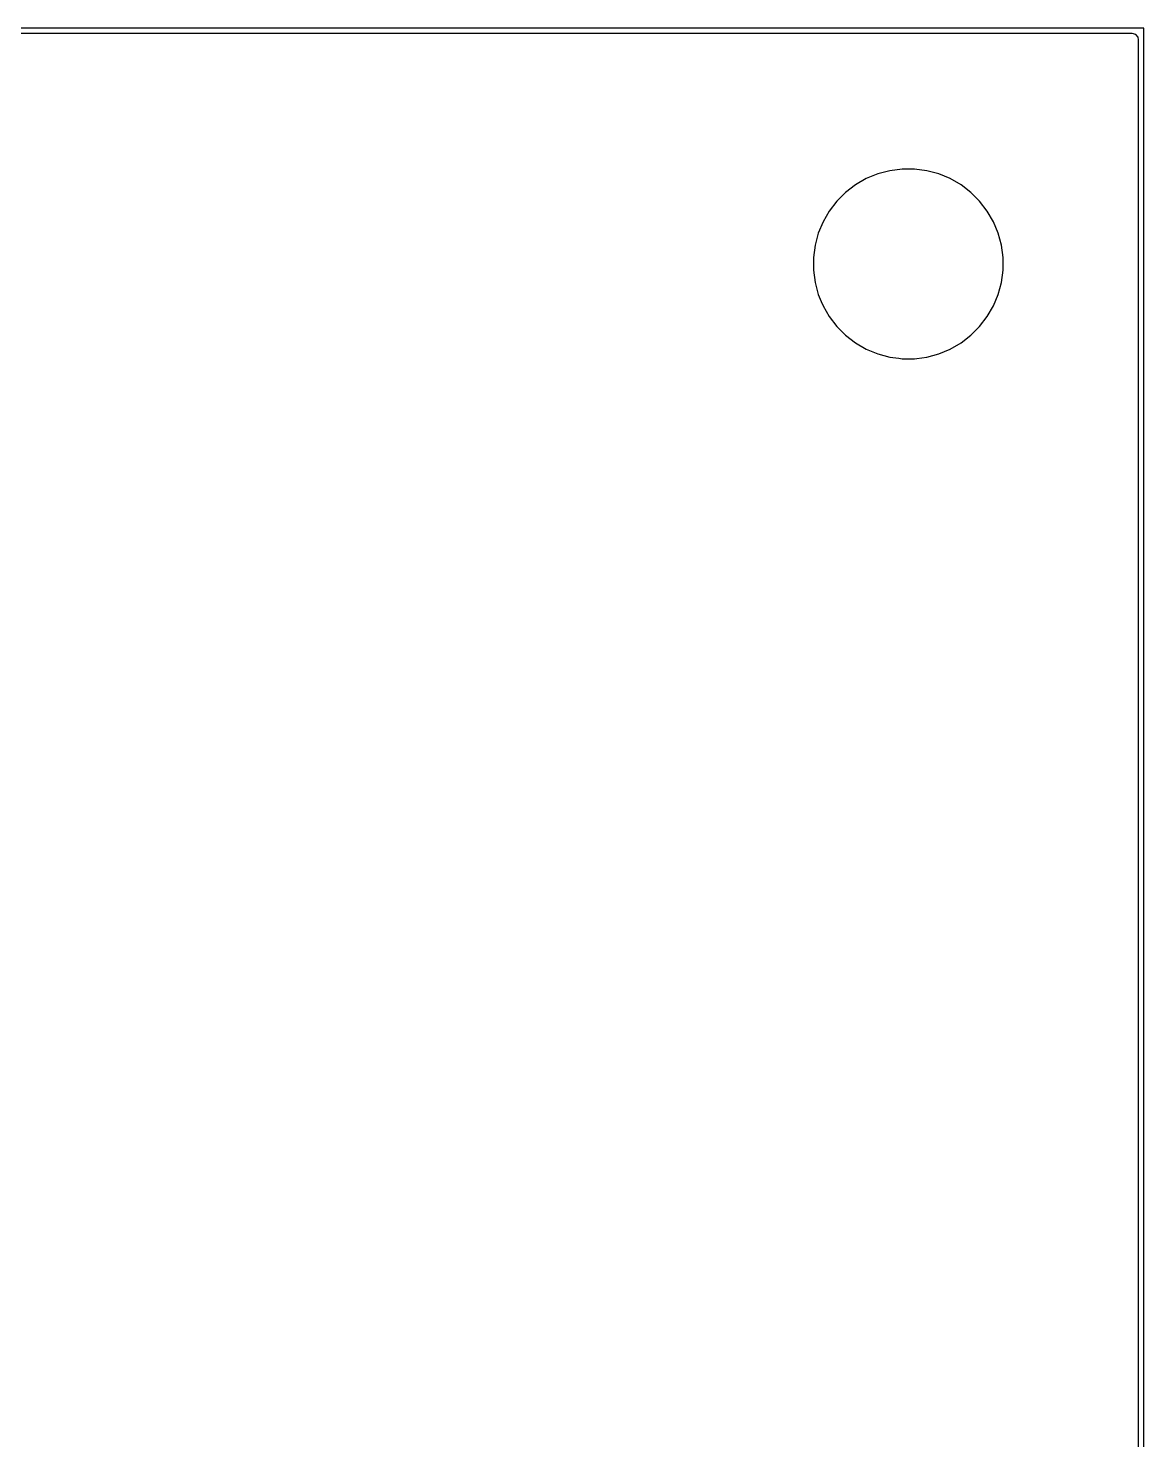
# Model space of a CAD drawing. Header units: metres. Extents: x 85.4 to 154.6, y -104.6 to -40.4.
# Drawn here: x 132.81 to 154.6, y -67.96 to -40.4 of the extents above; entities that cross this region are included whole.
import ezdxf

# ---------------------------------------------------------------- set-up
doc = ezdxf.new("R2010")
doc.units = ezdxf.units.M

msp = doc.modelspace()

# ---------------------------------------------------------------- linework, layer by layer
for points in [[(154.6, -104.599), (154.6, -40.401), (154.6, -40.4), (154.6, -40.4), (154.6, -40.4), (154.6, -40.4), (154.6, -40.4), (154.6, -40.4), (154.6, -40.4), (154.6, -40.4), (154.6, -40.4), (154.6, -40.4), (154.6, -40.4), (154.6, -40.4), (154.6, -40.4), (154.6, -40.4), (154.6, -40.4), (154.6, -40.4), (154.6, -40.4), (154.6, -40.4), (154.6, -40.4), (154.6, -40.4), (154.6, -40.4), (154.6, -40.4), (154.6, -40.4), (154.6, -40.4), (154.6, -40.4), (154.6, -40.4), (154.6, -40.4), (154.6, -40.4), (154.6, -40.4), (154.6, -40.4), (154.6, -40.4), (154.6, -40.4), (154.6, -40.4), (154.6, -40.4), (154.6, -40.4), (154.6, -40.4), (154.6, -40.4), (154.6, -40.4), (154.6, -40.4), (154.6, -40.4), (154.6, -40.4), (154.6, -40.4), (154.6, -40.4), (154.6, -40.4), (154.6, -40.4), (154.6, -40.4), (154.6, -40.4), (154.6, -40.4), (154.6, -40.4), (154.6, -40.4), (154.6, -40.4), (154.6, -40.4), (154.6, -40.4), (154.6, -40.4), (154.6, -40.4), (154.6, -40.4), (154.6, -40.4), (154.6, -40.4), (154.6, -40.4), (154.6, -40.4), (154.6, -40.4), (154.6, -40.4), (154.6, -40.4), (154.599, -40.4), (85.401, -40.4)], [(85.501, -40.625), (85.501, -104.375), (85.512, -104.427), (85.558, -104.479), (85.625, -104.499), (154.375, -104.499), (154.427, -104.488), (154.479, -104.442), (154.499, -104.375), (154.499, -40.625), (154.488, -40.573), (154.442, -40.521), (154.375, -40.501), (85.625, -40.501), (85.573, -40.512), (85.521, -40.558), (85.501, -40.625)], [(148.149, -44.879), (148.149, -44.879), (148.149, -44.879), (148.149, -44.879), (148.149, -44.879), (148.149, -44.879), (148.149, -44.879), (148.149, -45.121), (148.149, -45.121), (148.149, -45.121), (148.149, -45.121), (148.149, -45.121), (148.149, -45.121), (148.149, -45.121), (148.149, -45.121), (148.181, -45.362), (148.181, -45.362), (148.181, -45.362), (148.181, -45.362), (148.181, -45.362), (148.181, -45.362), (148.181, -45.362), (148.181, -45.362), (148.243, -45.596), (148.243, -45.596), (148.243, -45.596), (148.243, -45.596), (148.243, -45.596), (148.243, -45.596), (148.243, -45.596), (148.243, -45.596), (148.3, -45.732), (148.336, -45.82), (148.336, -45.82), (148.336, -45.82), (148.336, -45.82), (148.336, -45.82), (148.336, -45.82), (148.336, -45.82), (148.336, -45.82), (148.458, -46.031), (148.458, -46.031), (148.458, -46.031), (148.458, -46.031), (148.458, -46.031), (148.458, -46.031), (148.458, -46.031), (148.458, -46.031), (148.458, -46.031), (148.458, -46.031), (148.458, -46.031), (148.458, -46.031), (148.458, -46.031), (148.458, -46.031), (148.458, -46.031), (148.605, -46.223), (148.605, -46.223), (148.605, -46.223), (148.605, -46.223), (148.605, -46.223), (148.605, -46.223), (148.605, -46.223), (148.605, -46.223), (148.605, -46.223), (148.605, -46.223), (148.605, -46.223), (148.605, -46.223), (148.605, -46.223), (148.605, -46.223), (148.605, -46.223), (148.605, -46.223), (148.777, -46.395), (148.777, -46.395), (148.777, -46.395), (148.777, -46.395), (148.777, -46.395), (148.777, -46.395), (148.777, -46.395), (148.777, -46.395), (148.777, -46.395), (148.777, -46.395), (148.777, -46.395), (148.777, -46.395), (148.777, -46.395), (148.777, -46.395), (148.777, -46.395), (148.969, -46.542), (148.969, -46.542), (148.969, -46.542), (148.969, -46.542), (148.969, -46.542), (148.969, -46.542), (148.969, -46.542), (148.969, -46.542), (149.18, -46.664), (149.18, -46.664), (149.18, -46.664), (149.18, -46.664), (149.18, -46.664), (149.18, -46.664), (149.18, -46.664), (149.18, -46.664), (149.404, -46.757), (149.404, -46.757), (149.404, -46.757), (149.404, -46.757), (149.404, -46.757), (149.404, -46.757), (149.404, -46.757), (149.404, -46.757), (149.638, -46.819), (149.638, -46.819), (149.638, -46.819), (149.638, -46.819), (149.638, -46.819), (149.638, -46.819), (149.638, -46.819), (149.638, -46.819), (149.819, -46.843), (149.879, -46.851), (149.879, -46.851), (149.879, -46.851), (149.879, -46.851), (149.879, -46.851), (149.879, -46.851), (149.879, -46.851), (149.879, -46.851), (150.121, -46.851), (150.121, -46.851), (150.121, -46.851), (150.121, -46.851), (150.121, -46.851), (150.121, -46.851), (150.121, -46.851), (150.121, -46.851), (150.169, -46.845), (150.362, -46.819), (150.362, -46.819), (150.362, -46.819), (150.362, -46.819), (150.362, -46.819), (150.362, -46.819), (150.362, -46.819), (150.362, -46.819), (150.596, -46.757), (150.596, -46.757), (150.596, -46.757), (150.596, -46.757), (150.596, -46.757), (150.596, -46.757), (150.596, -46.757), (150.596, -46.757), (150.82, -46.664), (150.82, -46.664), (150.82, -46.664), (150.82, -46.664), (150.82, -46.664), (150.82, -46.664), (150.82, -46.664), (150.82, -46.664), (151.031, -46.542), (151.031, -46.542), (151.031, -46.542), (151.031, -46.542), (151.031, -46.542), (151.031, -46.542), (151.031, -46.542), (151.031, -46.542), (151.223, -46.395), (151.223, -46.395), (151.223, -46.395), (151.223, -46.395), (151.223, -46.395), (151.223, -46.395), (151.223, -46.395), (151.223, -46.395), (151.395, -46.223), (151.395, -46.223), (151.395, -46.223), (151.395, -46.223), (151.395, -46.223), (151.395, -46.223), (151.395, -46.223), (151.395, -46.223), (151.542, -46.031), (151.542, -46.031), (151.542, -46.031), (151.542, -46.031), (151.542, -46.031), (151.542, -46.031), (151.542, -46.031), (151.542, -46.031), (151.664, -45.82), (151.664, -45.82), (151.664, -45.82), (151.664, -45.82), (151.664, -45.82), (151.664, -45.82), (151.664, -45.82), (151.664, -45.82), (151.757, -45.596), (151.757, -45.596), (151.757, -45.596), (151.757, -45.596), (151.757, -45.596), (151.757, -45.596), (151.757, -45.596), (151.757, -45.596), (151.819, -45.362), (151.819, -45.362), (151.819, -45.362), (151.819, -45.362), (151.819, -45.362), (151.819, -45.362), (151.819, -45.362), (151.819, -45.362), (151.851, -45.121), (151.851, -45.121), (151.851, -45.121), (151.851, -45.121), (151.851, -45.121), (151.851, -45.121), (151.851, -45.121), (151.851, -45.121), (151.851, -44.879), (151.851, -44.879), (151.851, -44.879), (151.851, -44.879), (151.851, -44.879), (151.851, -44.879), (151.851, -44.879), (151.851, -44.879), (151.819, -44.638), (151.819, -44.638), (151.819, -44.638), (151.819, -44.638), (151.819, -44.638), (151.819, -44.638), (151.819, -44.638), (151.819, -44.638), (151.757, -44.404), (151.757, -44.404), (151.757, -44.404), (151.757, -44.404), (151.757, -44.404), (151.757, -44.404), (151.757, -44.404), (151.757, -44.404), (151.664, -44.18), (151.664, -44.18), (151.664, -44.18), (151.664, -44.18), (151.664, -44.18), (151.664, -44.18), (151.664, -44.18), (151.664, -44.18), (151.542, -43.969), (151.542, -43.969), (151.542, -43.969), (151.542, -43.969), (151.542, -43.969), (151.542, -43.969), (151.542, -43.969), (151.542, -43.969), (151.395, -43.777), (151.395, -43.777), (151.395, -43.777), (151.395, -43.777), (151.395, -43.777), (151.395, -43.777), (151.395, -43.777), (151.395, -43.777), (151.395, -43.777), (151.395, -43.777), (151.395, -43.777), (151.395, -43.777), (151.395, -43.777), (151.395, -43.777), (151.395, -43.777), (151.223, -43.605), (151.223, -43.605), (151.223, -43.605), (151.223, -43.605), (151.223, -43.605), (151.223, -43.605), (151.223, -43.605), (151.223, -43.605), (151.223, -43.605), (151.223, -43.605), (151.223, -43.605), (151.223, -43.605), (151.223, -43.605), (151.223, -43.605), (151.223, -43.605), (151.223, -43.605), (151.031, -43.458), (151.031, -43.458), (151.031, -43.458), (151.031, -43.458), (151.031, -43.458), (151.031, -43.458), (151.031, -43.458), (151.031, -43.458), (151.031, -43.458), (151.031, -43.458), (151.031, -43.458), (151.031, -43.458), (151.031, -43.458), (151.031, -43.458), (150.82, -43.336), (150.82, -43.336), (150.82, -43.336), (150.82, -43.336), (150.82, -43.336), (150.82, -43.336), (150.82, -43.336), (150.82, -43.336), (150.82, -43.336), (150.82, -43.336), (150.82, -43.336), (150.82, -43.336), (150.82, -43.336), (150.82, -43.336), (150.82, -43.336), (150.596, -43.243), (150.596, -43.243), (150.596, -43.243), (150.596, -43.243), (150.596, -43.243), (150.596, -43.243), (150.596, -43.243), (150.596, -43.243), (150.362, -43.181), (150.362, -43.181), (150.362, -43.181), (150.362, -43.181), (150.362, -43.181), (150.362, -43.181), (150.362, -43.181), (150.362, -43.181), (150.121, -43.149), (150.121, -43.149), (150.121, -43.149), (150.121, -43.149), (150.121, -43.149), (150.121, -43.149), (150.121, -43.149), (150.121, -43.149), (149.879, -43.149), (149.879, -43.149), (149.879, -43.149), (149.879, -43.149), (149.879, -43.149), (149.879, -43.149), (149.879, -43.149), (149.879, -43.149), (149.638, -43.181), (149.638, -43.181), (149.638, -43.181), (149.638, -43.181), (149.638, -43.181), (149.638, -43.181), (149.638, -43.181), (149.638, -43.181), (149.404, -43.243), (149.404, -43.243), (149.404, -43.243), (149.404, -43.243), (149.404, -43.243), (149.404, -43.243), (149.404, -43.243), (149.404, -43.243), (149.18, -43.336), (149.18, -43.336), (149.18, -43.336), (149.18, -43.336), (149.18, -43.336), (149.18, -43.336), (149.18, -43.336), (149.18, -43.336), (149.18, -43.336), (149.18, -43.336), (149.18, -43.336), (149.18, -43.336), (149.18, -43.336), (149.18, -43.336), (149.18, -43.336), (148.969, -43.458), (148.969, -43.458), (148.969, -43.458), (148.969, -43.458), (148.969, -43.458), (148.969, -43.458), (148.969, -43.458), (148.969, -43.458), (148.777, -43.605), (148.777, -43.605), (148.777, -43.605), (148.777, -43.605), (148.777, -43.605), (148.777, -43.605), (148.777, -43.605), (148.777, -43.605), (148.777, -43.605), (148.777, -43.605), (148.777, -43.605), (148.777, -43.605), (148.777, -43.605), (148.777, -43.605), (148.777, -43.605), (148.777, -43.605), (148.605, -43.777), (148.605, -43.777), (148.605, -43.777), (148.605, -43.777), (148.605, -43.777), (148.605, -43.777), (148.605, -43.777), (148.605, -43.777), (148.605, -43.777), (148.605, -43.777), (148.605, -43.777), (148.605, -43.777), (148.605, -43.777), (148.605, -43.777), (148.605, -43.777), (148.605, -43.777), (148.458, -43.969), (148.458, -43.969), (148.458, -43.969), (148.458, -43.969), (148.458, -43.969), (148.458, -43.969), (148.458, -43.969), (148.458, -43.969), (148.336, -44.18), (148.336, -44.18), (148.336, -44.18), (148.336, -44.18), (148.336, -44.18), (148.336, -44.18), (148.336, -44.18), (148.336, -44.18), (148.336, -44.18), (148.336, -44.18), (148.336, -44.18), (148.336, -44.18), (148.336, -44.18), (148.336, -44.18), (148.336, -44.18), (148.243, -44.404), (148.243, -44.404), (148.243, -44.404), (148.243, -44.404), (148.243, -44.404), (148.243, -44.404), (148.243, -44.404), (148.243, -44.404), (148.181, -44.638), (148.181, -44.638), (148.181, -44.638), (148.181, -44.638), (148.181, -44.638), (148.181, -44.638), (148.181, -44.638), (148.181, -44.638), (148.149, -44.879), (148.149, -44.879)]]:
    msp.add_lwpolyline(points)

doc.saveas('drawing.dxf')
